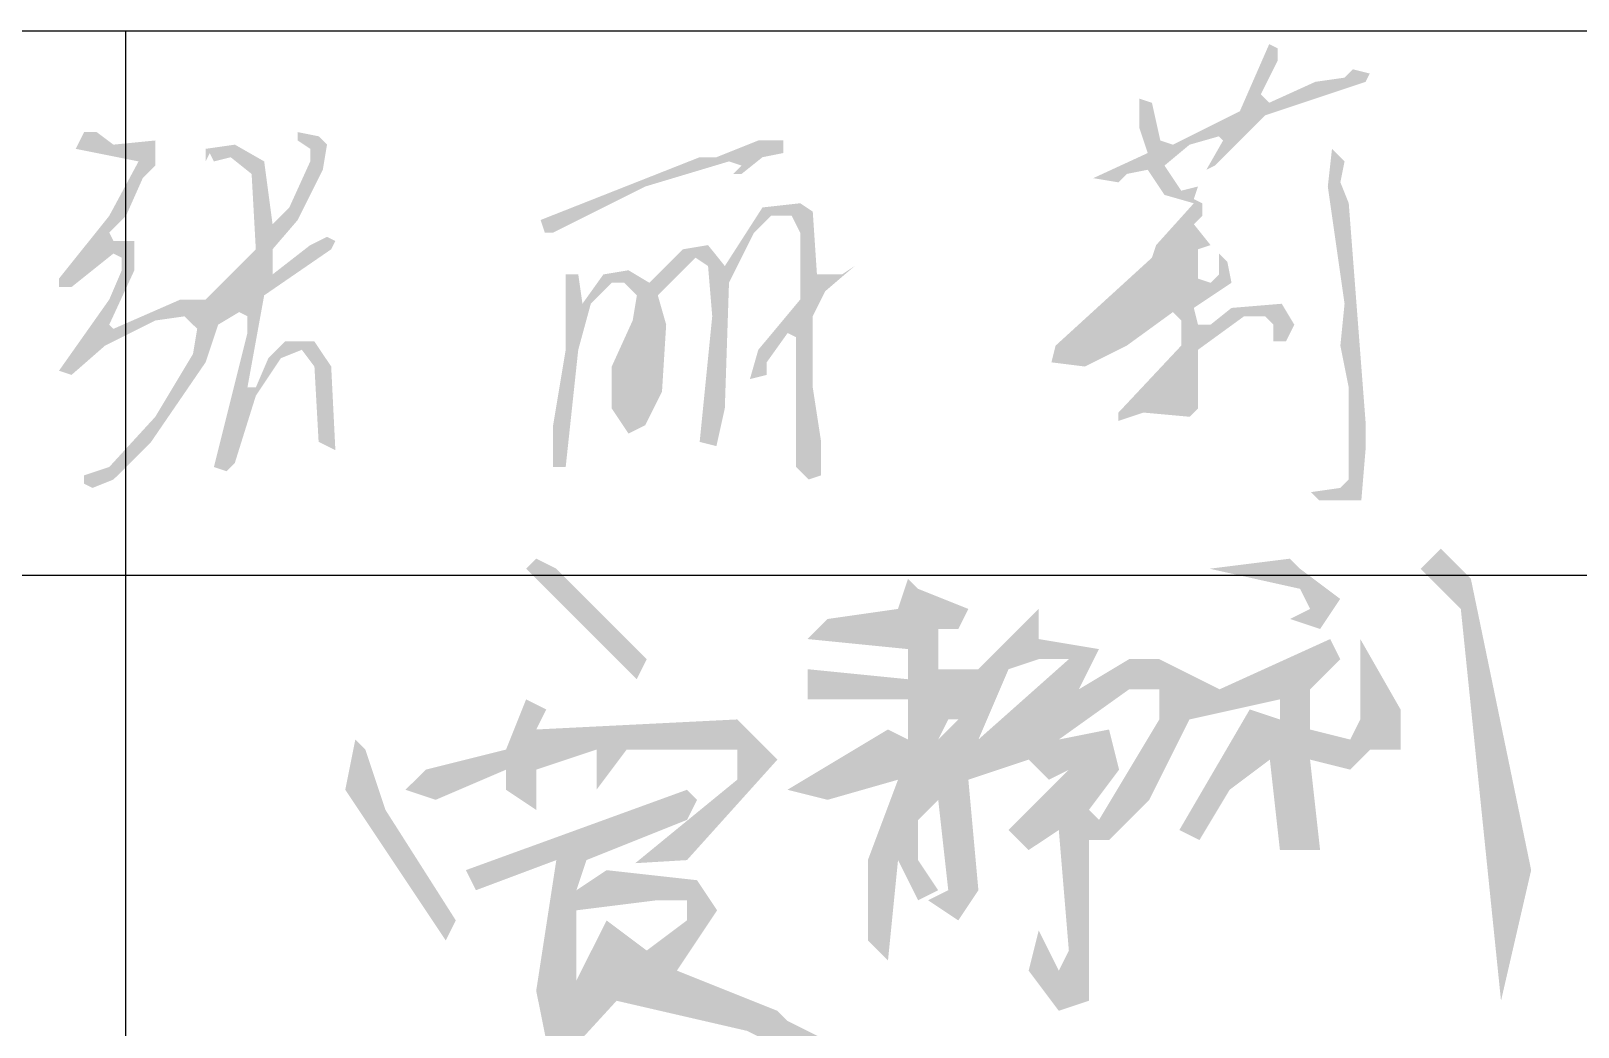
# Model space of a CAD drawing. Extents: x 5188914 to 7068445, y -542675 to 2032183.
# Drawn here: x 5235774 to 5237621, y -401337 to -400148 of the extents above; entities that cross this region are included whole.
import ezdxf

# ---------------------------------------------------------------- set-up
doc = ezdxf.new("R2010")
doc.units = 0
doc.header["$LTSCALE"] = 1000
doc.header["$MEASUREMENT"] = 0
doc.layers.get('0').update_dxf_attribs({"linetype": 'CONTINUOUS'})

msp = doc.modelspace()

# ---------------------------------------------------------------- hatches: boundary and pattern name
at = {"linetype": 'Continuous'}
h = msp.add_hatch(color=0, dxfattribs=at)
h.paths.add_polyline_path([(5235922.2, -400308.4), (5235922.2, -400278.4), (5235872.2, -400283.4), (5235852.2, -400268.4), (5235837.2, -400268.4), (5235827.2, -400288.4), (5235902.2, -400303.4), (5235867.2, -400368.4), (5235807.2, -400443.4), (5235807.2, -400453.4), (5235822.2, -400453.4), (5235872.2, -400413.4), (5235882.2, -400418.4), (5235882.2, -400433.4), (5235867.2, -400468.4), (5235807.2, -400553.4), (5235822.2, -400558.4), (5235862.2, -400523.4), (5235922.2, -400493.4), (5235957.2, -400488.4), (5235972.2, -400503.4), (5235967.2, -400533.4), (5235922.2, -400608.4), (5235867.2, -400668.4), (5235837.2, -400678.4), (5235837.2, -400688.4), (5235847.2, -400693.4), (5235872.2, -400683.4), (5235917.2, -400638.4), (5235982.2, -400543.4), (5235997.2, -400498.4), (5236022.2, -400483.4), (5236032.2, -400488.4), (5236032.2, -400508.4), (5235992.2, -400668.4), (5236007.2, -400673.4), (5236017.2, -400663.4), (5236042.2, -400583.4), (5236072.2, -400538.4), (5236097.2, -400528.4), (5236112.2, -400548.4), (5236117.2, -400638.4), (5236137.2, -400648.4), (5236132.2, -400548.4), (5236112.2, -400518.4), (5236077.2, -400518.4), (5236057.2, -400538.4), (5236042.2, -400573.4), (5236032.2, -400573.4), (5236052.2, -400463.4), (5236132.2, -400408.4), (5236137.2, -400398.4), (5236127.2, -400393.4), (5236107.2, -400403.4), (5236062.2, -400438.4), (5236062.2, -400408.4), (5236092.2, -400373.4), (5236122.2, -400313.4), (5236127.2, -400283.4), (5236117.2, -400273.4), (5236092.2, -400268.4), (5236092.2, -400278.4), (5236107.2, -400288.4), (5236107.2, -400303.4), (5236082.2, -400358.4), (5236062.2, -400378.4), (5236052.2, -400303.4), (5236017.2, -400283.4), (5235982.2, -400288.4), (5235982.2, -400303.4), (5235987.2, -400293.4), (5235992.2, -400303.4), (5236012.2, -400298.4), (5236037.2, -400318.4), (5236042.2, -400408.4), (5235982.2, -400468.4), (5235952.2, -400468.4), (5235872.2, -400503.4), (5235867.2, -400498.4), (5235897.2, -400433.4), (5235897.2, -400398.4), (5235872.2, -400398.4), (5235867.2, -400388.4), (5235887.2, -400368.4), (5235907.2, -400323.4)])
h.paths.add_polyline_path([(5236507.2, -400333.4), (5236607.2, -400303.4), (5236622.2, -400308.4), (5236612.2, -400318.4), (5236622.2, -400318.4), (5236647.2, -400298.4), (5236672.2, -400293.4), (5236672.2, -400278.4), (5236642.2, -400278.4), (5236592.2, -400298.4), (5236572.2, -400298.4), (5236382.2, -400373.4), (5236387.2, -400388.4), (5236397.2, -400388.4)])
h.paths.add_polyline_path([(5236442.2, -400473.4), (5236467.2, -400448.4), (5236482.2, -400448.4), (5236497.2, -400463.4), (5236492.2, -400493.4), (5236467.2, -400548.4), (5236467.2, -400598.4), (5236487.2, -400628.4), (5236507.2, -400618.4), (5236527.2, -400578.4), (5236532.2, -400498.4), (5236522.2, -400463.4), (5236567.2, -400418.4), (5236582.2, -400428.4), (5236587.2, -400488.4), (5236572.2, -400638.4), (5236592.2, -400643.4), (5236602.2, -400598.4), (5236607.2, -400448.4), (5236637.2, -400388.4), (5236657.2, -400368.4), (5236682.2, -400368.4), (5236692.2, -400388.4), (5236692.2, -400468.4), (5236642.2, -400528.4), (5236632.2, -400563.4), (5236652.2, -400558.4), (5236652.2, -400543.4), (5236677.2, -400508.4), (5236687.2, -400513.4), (5236687.2, -400668.4), (5236702.2, -400683.4), (5236717.2, -400678.4), (5236717.2, -400638.4), (5236707.2, -400573.4), (5236707.2, -400488.4), (5236722.2, -400458.4), (5236757.2, -400428.4), (5236742.2, -400438.4), (5236712.2, -400438.4), (5236707.2, -400363.4), (5236692.2, -400353.4), (5236647.2, -400358.4), (5236602.2, -400428.4), (5236582.2, -400403.4), (5236552.2, -400408.4), (5236512.2, -400448.4), (5236487.2, -400433.4), (5236457.2, -400438.4), (5236432.2, -400473.4), (5236427.2, -400438.4), (5236412.2, -400438.4), (5236412.2, -400443.4), (5236412.2, -400528.4), (5236397.2, -400618.4), (5236397.2, -400668.4), (5236412.2, -400668.4), (5236427.2, -400528.4)])
h.paths.add_polyline_path([(5237157.2, -400283.4), (5237192.2, -400273.4), (5237197.2, -400278.4), (5237177.2, -400313.4), (5237187.2, -400308.4), (5237247.2, -400248.4), (5237367.2, -400208.4), (5237372.2, -400198.4), (5237352.2, -400193.4), (5237342.2, -400203.4), (5237307.2, -400208.4), (5237252.2, -400233.4), (5237242.2, -400223.4), (5237262.2, -400183.4), (5237262.2, -400168.4), (5237252.2, -400163.4), (5237217.2, -400243.4), (5237137.2, -400283.4), (5237122.2, -400278.4), (5237112.2, -400233.4), (5237097.2, -400228.4), (5237097.2, -400263.4), (5237107.2, -400293.4), (5237042.2, -400323.4), (5237072.2, -400328.4), (5237082.2, -400318.4), (5237107.2, -400313.4), (5237127.2, -400343.4), (5237162.2, -400353.4), (5237117.2, -400403.4), (5237112.2, -400418.4), (5236997.2, -400523.4), (5236992.2, -400543.4), (5237032.2, -400548.4), (5237082.2, -400523.4), (5237137.2, -400483.4), (5237147.2, -400493.4), (5237147.2, -400523.4), (5237072.2, -400603.4), (5237072.2, -400613.4), (5237102.2, -400603.4), (5237157.2, -400608.4), (5237167.2, -400598.4), (5237167.2, -400528.4), (5237222.2, -400488.4), (5237247.2, -400488.4), (5237257.2, -400498.4), (5237257.2, -400518.4), (5237272.2, -400518.4), (5237282.2, -400498.4), (5237267.2, -400473.4), (5237207.2, -400478.4), (5237182.2, -400498.4), (5237167.2, -400498.4), (5237162.2, -400478.4), (5237207.2, -400448.4), (5237202.2, -400423.4), (5237192.2, -400413.4), (5237192.2, -400438.4), (5237182.2, -400448.4), (5237167.2, -400443.4), (5237167.2, -400408.4), (5237182.2, -400403.4), (5237162.2, -400378.4), (5237172.2, -400368.4), (5237172.2, -400353.4), (5237162.2, -400348.4), (5237167.2, -400333.4), (5237147.2, -400338.4), (5237127.2, -400308.4)])
h.paths.add_polyline_path([(5237347.2, -400353.4), (5237337.2, -400328.4), (5237342.2, -400303.4), (5237327.2, -400288.4), (5237322.2, -400333.4), (5237342.2, -400473.4), (5237337.2, -400523.4), (5237347.2, -400573.4), (5237347.2, -400683.4), (5237337.2, -400693.4), (5237302.2, -400698.4), (5237312.2, -400708.4), (5237362.2, -400708.4), (5237367.2, -400648.4), (5237367.2, -400613.4)])
h = msp.add_hatch(color=0)
h.dxf.hatch_style = 1
h.paths.add_polyline_path([(5237289, -400789.9), (5237277, -400777.9), (5237181, -400789.9), (5237289, -400813.9), (5237301, -400837.9), (5237277, -400849.9), (5237313, -400861.9), (5237337, -400825.9)])
h.paths.add_polyline_path([(5237469, -400777.9), (5237457, -400765.9), (5237433, -400789.9), (5237481, -400837.9), (5237529, -401305.9), (5237565, -401149.9), (5237493, -400801.9)])
h = msp.add_hatch(color=0)
h.dxf.hatch_style = 1
h.paths.add_polyline_path([(5236401, -400789.9), (5236377, -400777.9), (5236365, -400789.9), (5236497, -400921.9), (5236509, -400897.9)])
h = msp.add_hatch(color=0)
h.dxf.hatch_style = 1
h.paths.add_polyline_path([(5236893, -400837.9), (5236833, -400813.9), (5236821, -400801.9), (5236809, -400837.9), (5236725, -400849.9), (5236701, -400873.9), (5236821, -400885.9), (5236821, -400921.9), (5236701, -400909.9), (5236701, -400945.9), (5236821, -400945.9), (5236821, -400993.9), (5236797, -400981.9), (5236677, -401053.9), (5236725, -401065.9), (5236809, -401041.9), (5236773, -401137.9), (5236773, -401233.9), (5236797, -401257.9), (5236809, -401137.9), (5236833, -401185.9), (5236857, -401173.9), (5236833, -401137.9), (5236833, -401089.9), (5236857, -401065.9), (5236869, -401173.9), (5236845, -401185.9), (5236881, -401209.9), (5236905, -401173.9), (5236893, -401041.9), (5236965, -401017.9), (5236989, -401041.9), (5237013, -401029.9), (5236941, -401101.9), (5236965, -401125.9), (5237001, -401101.9), (5237013, -401245.9), (5237001, -401269.9), (5236977, -401221.9), (5236965, -401269.9), (5237001, -401317.9), (5237037, -401305.9), (5237037, -401113.9), (5237061, -401113.9), (5237109, -401065.9), (5237157, -400969.9), (5237265, -400945.9), (5237265, -400969.9), (5237229, -400957.9), (5237145, -401101.9), (5237169, -401113.9), (5237205, -401053.9), (5237253, -401017.9), (5237265, -401125.9), (5237313, -401125.9), (5237301, -401017.9), (5237349, -401029.9), (5237373, -401005.9), (5237409, -401005.9), (5237409, -400957.9), (5237361, -400873.9), (5237361, -400969.9), (5237349, -400993.9), (5237301, -400981.9), (5237301, -400933.9), (5237337, -400897.9), (5237325, -400873.9), (5237193, -400933.9), (5237121, -400897.9), (5237085, -400897.9), (5237025, -400933.9), (5237049, -400885.9), (5236977, -400873.9), (5236977, -400837.9), (5236905, -400909.9), (5236857, -400909.9), (5236857, -400861.9), (5236881, -400861.9)])
h.paths.add_polyline_path([(5236869, -400969.9), (5236881, -400969.9), (5236857, -400993.9)], flags=16)
h.paths.add_polyline_path([(5236941, -400909.9), (5236977, -400897.9), (5237013, -400897.9), (5236905, -400993.9)], flags=16)
h.paths.add_polyline_path([(5237001, -400993.9), (5237085, -400933.9), (5237121, -400933.9), (5237121, -400969.9), (5237049, -401089.9), (5237037, -401077.9), (5237073, -401029.9), (5237061, -400981.9)], flags=16)
h = msp.add_hatch(color=0)
h.dxf.hatch_style = 1
h.paths.add_polyline_path([(5236197, -401077.9), (5236173, -401005.9), (5236161, -400993.9), (5236149, -401053.9), (5236269, -401233.9), (5236281, -401209.9)])
h.paths.add_polyline_path([(5236341, -401029.9), (5236341, -401053.9), (5236377, -401077.9), (5236377, -401029.9), (5236449, -401005.9), (5236449, -401053.9), (5236485, -401005.9), (5236617, -401005.9), (5236617, -401041.9), (5236495.2, -401141.6), (5236557, -401137.9), (5236665, -401017.9), (5236617, -400969.9), (5236377, -400981.9), (5236389, -400957.9), (5236365, -400945.9), (5236341, -401005.9), (5236245, -401029.9), (5236221, -401053.9), (5236257, -401065.9)])
h.paths.add_polyline_path([(5236557, -401089.9), (5236569, -401065.9), (5236557, -401053.9), (5236293, -401149.9), (5236305, -401173.9), (5236401, -401137.9), (5236377, -401293.9), (5236389, -401353.9), (5236329, -401437.9), (5236341, -401449.9), (5236473, -401305.9), (5236629, -401341.9), (5236725, -401389.9), (5236725, -401353.9), (5236677, -401329.9), (5236665, -401317.9), (5236545, -401269.9), (5236593, -401197.9), (5236569, -401161.9), (5236461, -401149.9), (5236425, -401173.9), (5236437, -401137.9)])
h.paths.add_polyline_path([(5236425, -401197.9), (5236521, -401185.9), (5236557, -401185.9), (5236557, -401209.9), (5236509, -401245.9), (5236461, -401209.9), (5236425, -401281.9)], flags=16)

# ---------------------------------------------------------------- linework, layer by layer
for p, q in [((5234307.2, -400147.6), (5245307.2, -400147.6)), ((5235887.2, -403397.6), (5235887.2, -400147.6)), ((5235887.2, -403397.6), (5235887.2, -400147.6)), ((5235887.2, -403397.6), (5235887.2, -400147.6)), ((5234307.2, -400797.6), (5239807.2, -400797.6))]:
    msp.add_line(p, q)

doc.saveas('drawing.dxf')
